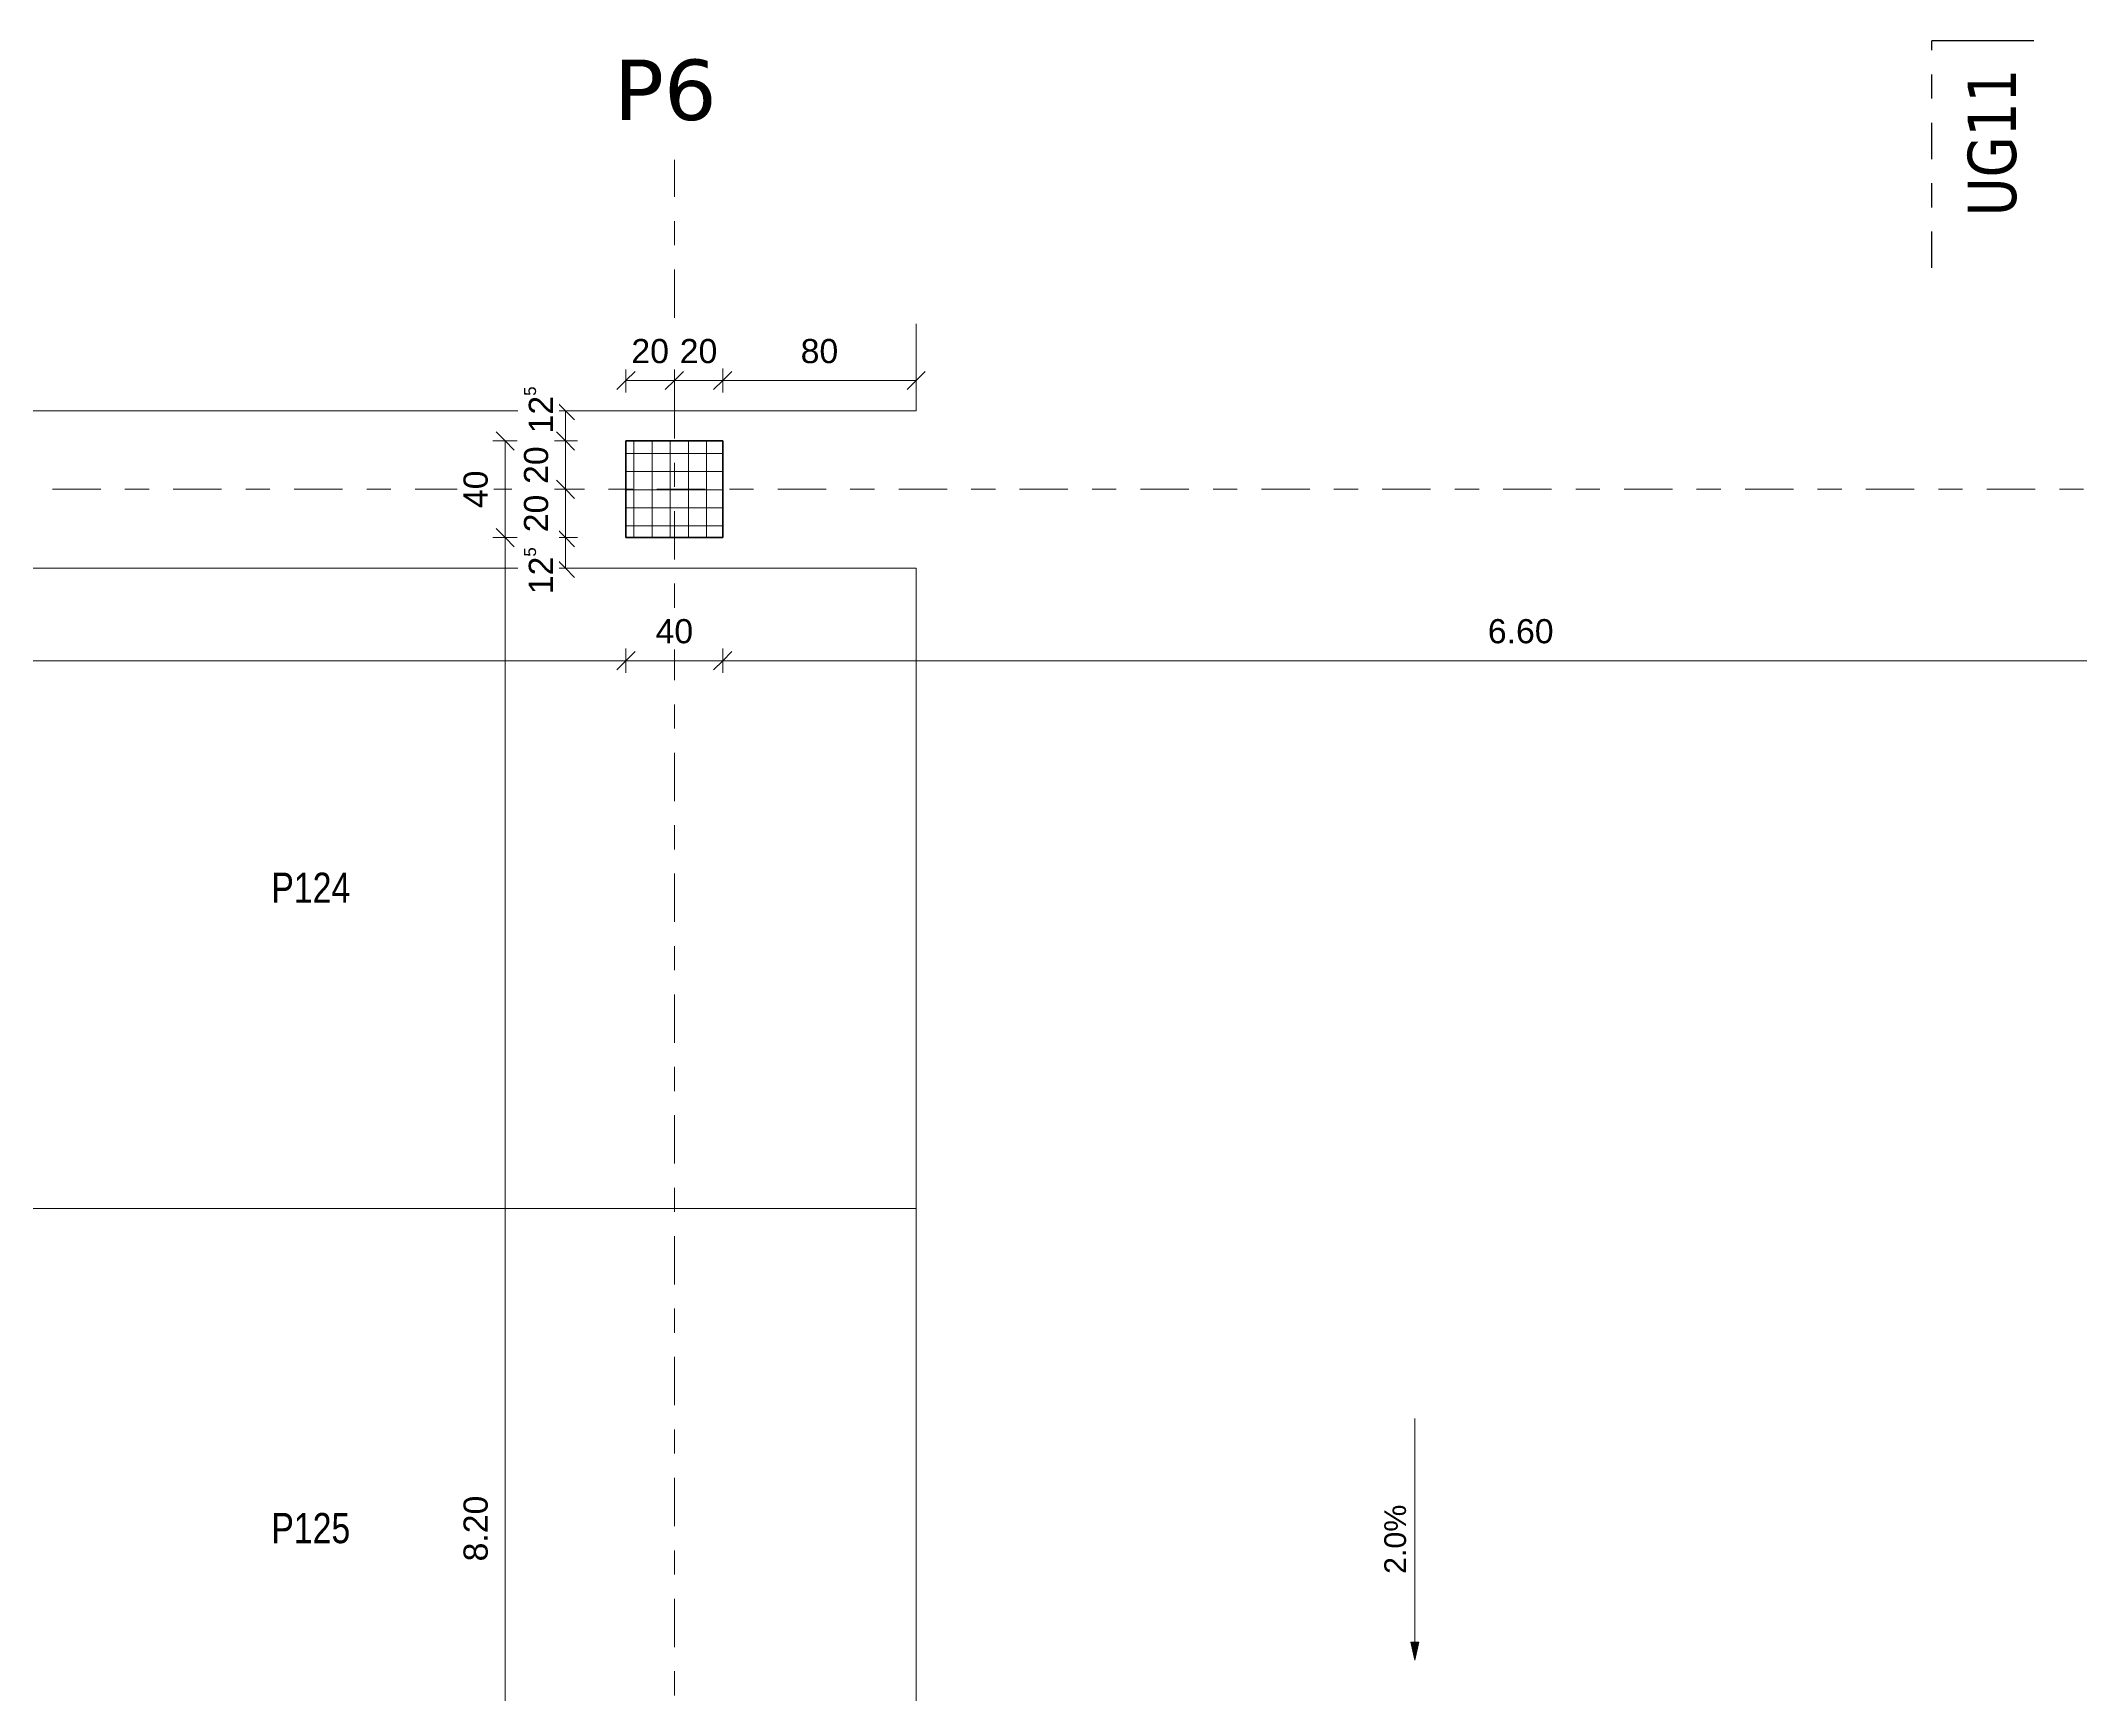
# Model space of a CAD drawing. Header units: metres. Extents: x -85.4 to -16.9, y -21.5 to 5.8.
# Drawn here: x -46.33 to -37.9, y -1 to 5.83 of the extents above; entities that cross this region are included whole.
import ezdxf

# ---------------------------------------------------------------- set-up
doc = ezdxf.new("R2010")
doc.units = ezdxf.units.M
for name, pattern in [('_Rasterlinie_', [0.375, 0.2, -0.05, 0.075, -0.05]), ('_Schnittlinie_', [0.3, 0.15, -0.05, 0.05, -0.05]), ('Strichpunkt - Weit', [0.5, 0.2, -0.15, 0, -0.15])]:
    doc.linetypes.add(name, pattern=pattern)
for name, color, linetype, lineweight in [('A-____-____-DIMS', 7, 'Continuous', 5), ('A-____-____-DIMS-50', 7, 'Continuous', 5), ('C-PRKG-____-IDEN', 7, 'Continuous', 5), ('C-PRKG-____-OTLN', 7, 'Continuous', 9), ('G-____-____-DIMS', 7, 'Continuous', 5), ('S-COLS-____-MCUT', 7, 'Continuous', 35), ('S-COLS-____-OTLN', 7, 'Continuous', 9), ('S-GRID-____-OTLN', 7, 'Continuous', 5)]:
    doc.layers.add(name, color=color, linetype=linetype, lineweight=lineweight)
doc.layers.add('G-____-____-SYMB', color=7, linetype='Strichpunkt - Weit', lineweight=5, true_color=0x008080)
doc.layers.add('S-GRID-____-IDEN', color=7, linetype='Continuous', lineweight=9, true_color=0x5555aa)
doc.styles.add('Arial', font='arial.ttf', dxfattribs={"height": 0.09})
doc.styles.add('Arial_2', font='arial.ttf', dxfattribs={"height": 0.1})
doc.styles.add('Arial_3', font='arial.ttf', dxfattribs={"width": 0.8, "height": 0.125})
doc.styles.add('Verdana', font='verdana.ttf', dxfattribs={"width": 0.8, "height": 0.2})
doc.styles.add('Verdana_B', font='verdana.ttf', dxfattribs={"height": 0.25})
doc.dimstyles.new('SUB_Rohbau_fein', dxfattribs={"dimscale": 0.3048, "dimtxt": 0.102026, "dimasz": 0.246063, "dimexe": 0.164042, "dimexo": 0.0625, "dimgap": 0.123031, "dimtad": 1, "dimdec": 1, "dimlfac": 100, "dimrnd": 0.5, "dimdsep": 46, "dimtxsty": 'Arial_2', "dimblk1": 'OBLIQUE', "dimblk2": 'OBLIQUE', "dimsah": 1, "dimcen": 0.09, "dimazin": 0, "dimtfac": 1, "dimtdec": 4, "dimtix": 1, "dimtmove": 0, "dimatfit": 3, "dimfxl": 0.164042, "dimfxlon": 1, "dimtvp": 1, "dimtfill": 1, "dimtolj": 1, "dimtzin": 0, "dimarcsym": 2})
doc.dimstyles.new('SUB_Rohbau_fein_1', dxfattribs={"dimscale": 0.3048, "dimtxt": 0.102026, "dimasz": 0.246063, "dimexe": 0.164042, "dimexo": 0.0625, "dimgap": 0.123031, "dimtad": 1, "dimrnd": 0.005, "dimzin": 0, "dimdsep": 46, "dimtxsty": 'Arial_2', "dimblk1": 'OBLIQUE', "dimblk2": 'OBLIQUE', "dimsah": 1, "dimcen": 0.09, "dimazin": 0, "dimtfac": 1, "dimtdec": 4, "dimtix": 1, "dimtmove": 0, "dimatfit": 3, "dimfxl": 0.164042, "dimfxlon": 1, "dimtvp": 1, "dimtfill": 1, "dimtolj": 1, "dimtzin": 0, "dimarcsym": 2})
doc.dimstyles.new('SUB_Rohbau_fein_3', dxfattribs={"dimscale": 0.3048, "dimtxt": 0.102026, "dimasz": 0.246063, "dimexe": 0.164042, "dimexo": 0.0625, "dimgap": 0.123031, "dimtad": 1, "dimdec": 1, "dimlfac": 100, "dimrnd": 0.5, "dimdsep": 46, "dimtxsty": 'Arial_2', "dimblk1": 'OBLIQUE', "dimblk2": 'OBLIQUE', "dimsah": 1, "dimcen": 0.09, "dimazin": 0, "dimtfac": 1, "dimtdec": 4, "dimtix": 1, "dimtmove": 2, "dimatfit": 3, "dimfxl": 0.164042, "dimfxlon": 1, "dimtvp": 1, "dimtfill": 1, "dimtolj": 1, "dimtzin": 0, "dimarcsym": 2})

# ---------------------------------------------------------------- blocks, each defined once
blk = doc.blocks.new('PP_Parkplatz - 2650 x 5000-V8--01_UG_OK_FFB_AF_lu')
at = {"layer": 'C-PRKG-____-OTLN', "color": 253, "true_color": 0x999999}
for p, q in [((-47.708, 4.6615), (-47.708, 4.3016)), ((-47.708, 4.6615), (-47.708, 4.3015)), ((-47.708, 4.3016), (-47.708, 4.6615)), ((-42.708, 4.6615), (-42.708, 4.3016)), ((-42.708, 4.3015), (-42.708, 4.6615)), ((-42.708, 4.6615), (-42.708, 4.3016)), ((-42.708, 4.3016), (-47.708, 4.3016)), ((-42.708, 4.3016), (-47.708, 4.3016)), ((-47.708, 4.3015), (-47.708, 4.3016)), ((-47.708, 4.3015), (-42.708, 4.3015)), ((-42.708, 4.3015), (-42.708, 4.3016))]:
    blk.add_line(p, q, dxfattribs=at)
blk = doc.blocks.new('PP_Parkplatz - 2650 x 5000-V9--01_UG_OK_FFB_AF_lu')
at = {"layer": 'C-PRKG-____-OTLN', "color": 253, "true_color": 0x999999}
for p, q in [((-47.708, -1.649), (-47.708, -4.2984)), ((-42.708, -1.649), (-47.708, -1.649)), ((-42.708, -1.649), (-47.708, -1.649)), ((-47.708, -1.649), (-47.708, -4.2984)), ((-47.708, -4.2984), (-47.708, -1.649)), ((-47.708, -1.649), (-42.708, -1.649)), ((-47.708, -1.649), (-47.708, -1.649)), ((-42.708, -1.649), (-42.708, -4.2984)), ((-42.708, -4.2984), (-42.708, -1.649)), ((-42.708, -1.649), (-42.708, -4.2984)), ((-42.708, -1.649), (-42.708, -1.649)), ((-42.708, -4.2984), (-47.708, -4.2984)), ((-47.708, -4.2984), (-42.708, -4.2984)), ((-42.708, -4.2984), (-47.708, -4.2984)), ((-47.708, -4.2984), (-47.708, -4.2984)), ((-42.708, -4.2984), (-42.708, -4.2984))]:
    blk.add_line(p, q, dxfattribs=at)
blk = doc.blocks.new('Schnitt - Name _Anfang-23756349--01_UG_OK_FFB_AF_lu')
at = {"layer": 'G-____-____-SYMB', "color": 1, "linetype": 'Continuous', "lineweight": 30, "true_color": 0xff0000}
blk.add_line((0, 0.00843), (0, 0), dxfattribs=at)
blk = doc.blocks.new('DIMBLOCK92--01_UG_OK_FFB_AF_lu')
at = {"layer": 'A-____-____-DIMS-50'}
for p, q in [((-43.908, 4.4266), (-43.908, 4.4766)), ((-43.708, 4.4266), (-43.708, 4.4766)), ((-43.908, 4.4266), (-43.9455, 4.3891)), ((-43.908, 4.4266), (-43.8705, 4.4641)), ((-43.908, 4.4266), (-43.708, 4.4266)), ((-43.908, 4.4266), (-43.908, 4.3766)), ((-43.708, 4.4266), (-43.7455, 4.3891)), ((-43.708, 4.4266), (-43.6705, 4.4641)), ((-43.708, 4.4266), (-43.708, 4.3766))]:
    blk.add_line(p, q, dxfattribs=at)
at = {"layer": 'A-____-____-DIMS-50', "color": 0, "insert": (-43.8856, 4.5986), "char_height": 0.1, "width": 0.186088, "attachment_point": 1, "line_spacing_factor": 0.941778, "style": 'Arial_2', "bg_fill": 3, "box_fill_scale": 1.25, "bg_fill_color": 256, "bg_fill_true_color": 13158600, "bg_fill_transparency": 0}
blk.add_mtext('20', dxfattribs=at)
blk = doc.blocks.new('_Oblique')
at = {"color": 0, "linetype": 'ByBlock', "lineweight": -2}
blk.add_line((-0.5, -0.5), (0.5, 0.5), dxfattribs=at)
blk = doc.blocks.new('DIMBLOCK93--01_UG_OK_FFB_AF_lu')
at = {"layer": 'A-____-____-DIMS-50'}
for p, q in [((-43.708, 4.4266), (-43.708, 4.4766)), ((-43.508, 4.4266), (-43.508, 4.4766)), ((-43.708, 4.4266), (-43.7455, 4.3891)), ((-43.708, 4.4266), (-43.6705, 4.4641)), ((-43.708, 4.4266), (-43.508, 4.4266)), ((-43.708, 4.4266), (-43.708, 4.3766)), ((-43.508, 4.4266), (-43.5455, 4.3891)), ((-43.508, 4.4266), (-43.4705, 4.4641)), ((-43.508, 4.4266), (-43.508, 4.3766))]:
    blk.add_line(p, q, dxfattribs=at)
at = {"layer": 'A-____-____-DIMS-50', "color": 0, "insert": (-43.6856, 4.5986), "char_height": 0.1, "width": 0.186088, "attachment_point": 1, "line_spacing_factor": 0.941778, "style": 'Arial_2', "bg_fill": 3, "box_fill_scale": 1.25, "bg_fill_color": 256, "bg_fill_true_color": 13158600, "bg_fill_transparency": 0}
blk.add_mtext('20', dxfattribs=at)
blk = doc.blocks.new('DIMBLOCK94--01_UG_OK_FFB_AF_lu')
at = {"layer": 'A-____-____-DIMS-50'}
for p, q in [((-43.508, 4.4266), (-43.508, 4.4766)), ((-42.708, 4.4266), (-42.708, 4.4766)), ((-43.508, 4.4266), (-43.5455, 4.3891)), ((-43.508, 4.4266), (-43.4705, 4.4641)), ((-43.508, 4.4266), (-42.708, 4.4266)), ((-43.508, 4.4266), (-43.508, 4.3766)), ((-42.708, 4.4266), (-42.7455, 4.3891)), ((-42.708, 4.4266), (-42.6705, 4.4641)), ((-42.708, 4.4266), (-42.708, 4.3766))]:
    blk.add_line(p, q, dxfattribs=at)
at = {"layer": 'A-____-____-DIMS-50', "color": 0, "insert": (-43.1856, 4.5986), "char_height": 0.1, "width": 0.186088, "attachment_point": 1, "line_spacing_factor": 0.941778, "style": 'Arial_2', "bg_fill": 3, "box_fill_scale": 1.25, "bg_fill_color": 256, "bg_fill_true_color": 13158600, "bg_fill_transparency": 0}
blk.add_mtext('80', dxfattribs=at)
blk = doc.blocks.new('DIMBLOCK147--01_UG_OK_FFB_AF_lu')
at = {"layer": 'A-____-____-DIMS-50'}
for p, q in [((-44.408, 3.7766), (-44.4455, 3.8141)), ((-44.408, 3.7766), (-44.458, 3.7766)), ((-44.408, -4.4234), (-44.408, 3.7766)), ((-44.408, 3.7766), (-44.3705, 3.7391)), ((-44.408, 3.7766), (-44.358, 3.7766)), ((-44.408, -4.4234), (-44.458, -4.4234)), ((-44.408, -4.4234), (-44.4455, -4.3859)), ((-44.408, -4.4234), (-44.3705, -4.4609)), ((-44.408, -4.4234), (-44.358, -4.4234))]:
    blk.add_line(p, q, dxfattribs=at)
at = {"layer": 'A-____-____-DIMS-50', "color": 0, "insert": (-44.58, -0.4591), "char_height": 0.1, "width": 0.325653, "attachment_point": 1, "rotation": 90, "line_spacing_factor": 0.941778, "style": 'Arial_2', "bg_fill": 3, "box_fill_scale": 1.25, "bg_fill_color": 256, "bg_fill_true_color": 13158600, "bg_fill_transparency": 0}
blk.add_mtext('8.20', dxfattribs=at)
blk = doc.blocks.new('DIMBLOCK148--01_UG_OK_FFB_AF_lu')
at = {"layer": 'A-____-____-DIMS-50'}
for p, q in [((-44.408, 4.1766), (-44.458, 4.1766)), ((-44.408, 4.1766), (-44.4455, 4.2141)), ((-44.408, 3.7766), (-44.408, 4.1766)), ((-44.408, 4.1766), (-44.3705, 4.1391)), ((-44.408, 4.1766), (-44.358, 4.1766)), ((-44.408, 3.7766), (-44.4455, 3.8141)), ((-44.408, 3.7766), (-44.458, 3.7766)), ((-44.408, 3.7766), (-44.3705, 3.7391)), ((-44.408, 3.7766), (-44.358, 3.7766))]:
    blk.add_line(p, q, dxfattribs=at)
at = {"layer": 'A-____-____-DIMS-50', "color": 0, "insert": (-44.58, 3.899), "char_height": 0.1, "width": 0.186088, "attachment_point": 1, "rotation": 90, "line_spacing_factor": 0.941778, "style": 'Arial_2', "bg_fill": 3, "box_fill_scale": 1.25, "bg_fill_color": 256, "bg_fill_true_color": 13158600, "bg_fill_transparency": 0}
blk.add_mtext('40', dxfattribs=at)
blk = doc.blocks.new('DIMBLOCK235--01_UG_OK_FFB_AF_lu')
at = {"layer": 'A-____-____-DIMS-50'}
for p, q in [((-51.508, 3.2675), (-51.508, 3.3175)), ((-51.508, 3.2675), (-51.4705, 3.305)), ((-43.908, 3.2675), (-43.908, 3.3175)), ((-43.908, 3.2675), (-43.8705, 3.305)), ((-51.508, 3.2675), (-51.5455, 3.23)), ((-51.508, 3.2675), (-43.908, 3.2675)), ((-51.508, 3.2675), (-51.508, 3.2175)), ((-43.908, 3.2675), (-43.9455, 3.23)), ((-43.908, 3.2675), (-43.908, 3.2175))]:
    blk.add_line(p, q, dxfattribs=at)
at = {"layer": 'A-____-____-DIMS-50', "color": 0, "insert": (-47.8437, 3.4396), "char_height": 0.1, "width": 0.325653, "attachment_point": 1, "line_spacing_factor": 0.941778, "style": 'Arial_2', "bg_fill": 3, "box_fill_scale": 1.25, "bg_fill_color": 256, "bg_fill_true_color": 13158600, "bg_fill_transparency": 0}
blk.add_mtext('7.60', dxfattribs=at)
blk = doc.blocks.new('DIMBLOCK236--01_UG_OK_FFB_AF_lu')
at = {"layer": 'A-____-____-DIMS-50'}
for p, q in [((-43.908, 3.2675), (-43.908, 3.3175)), ((-43.908, 3.2675), (-43.8705, 3.305)), ((-43.508, 3.2675), (-43.508, 3.3175)), ((-43.508, 3.2675), (-43.4705, 3.305)), ((-43.908, 3.2675), (-43.9455, 3.23)), ((-43.908, 3.2675), (-43.508, 3.2675)), ((-43.908, 3.2675), (-43.908, 3.2175)), ((-43.508, 3.2675), (-43.5455, 3.23)), ((-43.508, 3.2675), (-43.508, 3.2175))]:
    blk.add_line(p, q, dxfattribs=at)
at = {"layer": 'A-____-____-DIMS-50', "color": 0, "insert": (-43.7856, 3.4396), "char_height": 0.1, "width": 0.186088, "attachment_point": 1, "line_spacing_factor": 0.941778, "style": 'Arial_2', "bg_fill": 3, "box_fill_scale": 1.25, "bg_fill_color": 256, "bg_fill_true_color": 13158600, "bg_fill_transparency": 0}
blk.add_mtext('40', dxfattribs=at)
blk = doc.blocks.new('DIMBLOCK237--01_UG_OK_FFB_AF_lu')
at = {"layer": 'A-____-____-DIMS-50'}
for p, q in [((-43.508, 3.2675), (-43.508, 3.3175)), ((-43.508, 3.2675), (-43.4705, 3.305)), ((-36.908, 3.2675), (-36.908, 3.3175)), ((-36.908, 3.2675), (-36.8705, 3.305)), ((-43.508, 3.2675), (-43.5455, 3.23)), ((-43.508, 3.2675), (-36.908, 3.2675)), ((-43.508, 3.2675), (-43.508, 3.2175)), ((-36.908, 3.2675), (-36.9455, 3.23)), ((-36.908, 3.2675), (-36.908, 3.2175))]:
    blk.add_line(p, q, dxfattribs=at)
at = {"layer": 'A-____-____-DIMS-50', "color": 0, "insert": (-40.3437, 3.4396), "char_height": 0.1, "width": 0.325653, "attachment_point": 1, "line_spacing_factor": 0.941778, "style": 'Arial_2', "bg_fill": 3, "box_fill_scale": 1.25, "bg_fill_color": 256, "bg_fill_true_color": 13158600, "bg_fill_transparency": 0}
blk.add_mtext('6.60', dxfattribs=at)
blk = doc.blocks.new('DIMBLOCK321--01_UG_OK_FFB_AF_lu')
at = {"layer": 'A-____-____-DIMS-50'}
for p, q in [((-44.158, 4.3016), (-44.208, 4.3016)), ((-44.158, 4.3016), (-44.1955, 4.3391)), ((-44.158, 4.3016), (-44.158, 4.1766)), ((-44.158, 4.3016), (-44.1205, 4.2641)), ((-44.158, 4.3016), (-44.108, 4.3016)), ((-44.158, 4.1766), (-44.208, 4.1766)), ((-44.158, 4.1766), (-44.1955, 4.2141)), ((-44.158, 4.1766), (-44.1205, 4.1391)), ((-44.158, 4.1766), (-44.108, 4.1766))]:
    blk.add_line(p, q, dxfattribs=at)
at = {"layer": 'A-____-____-DIMS-50', "color": 0, "insert": (-44.33, 4.2079), "char_height": 0.1, "width": 0.248525, "attachment_point": 1, "rotation": 90, "line_spacing_factor": 0.941778, "style": 'Arial_2', "bg_fill": 3, "box_fill_scale": 1.25, "bg_fill_color": 256, "bg_fill_true_color": 13158600, "bg_fill_transparency": 0}
blk.add_mtext('12\\A2\\H0.5x;\\S5^  ;\\H2x;', dxfattribs=at)
blk = doc.blocks.new('DIMBLOCK322--01_UG_OK_FFB_AF_lu')
at = {"layer": 'A-____-____-DIMS-50'}
for p, q in [((-44.158, 4.1766), (-44.208, 4.1766)), ((-44.158, 4.1766), (-44.1955, 4.2141)), ((-44.158, 4.1766), (-44.158, 3.9766)), ((-44.158, 4.1766), (-44.1205, 4.1391)), ((-44.158, 4.1766), (-44.108, 4.1766)), ((-44.158, 3.9766), (-44.208, 3.9766)), ((-44.158, 3.9766), (-44.1955, 4.0141)), ((-44.158, 3.9766), (-44.1205, 3.9391)), ((-44.158, 3.9766), (-44.108, 3.9766))]:
    blk.add_line(p, q, dxfattribs=at)
at = {"layer": 'A-____-____-DIMS-50', "color": 0, "insert": (-44.33, 3.999), "char_height": 0.1, "width": 0.186088, "attachment_point": 1, "rotation": 90, "line_spacing_factor": 0.941778, "style": 'Arial_2', "bg_fill": 3, "box_fill_scale": 1.25, "bg_fill_color": 256, "bg_fill_true_color": 13158600, "bg_fill_transparency": 0}
blk.add_mtext('20', dxfattribs=at)
blk = doc.blocks.new('DIMBLOCK323--01_UG_OK_FFB_AF_lu')
at = {"layer": 'A-____-____-DIMS-50'}
for p, q in [((-44.158, 3.9766), (-44.208, 3.9766)), ((-44.158, 3.9766), (-44.1955, 4.0141)), ((-44.158, 3.9766), (-44.158, 3.7766)), ((-44.158, 3.9766), (-44.1205, 3.9391)), ((-44.158, 3.9766), (-44.108, 3.9766)), ((-44.158, 3.7766), (-44.1955, 3.8141)), ((-44.158, 3.7766), (-44.208, 3.7766)), ((-44.158, 3.7766), (-44.1205, 3.7391)), ((-44.158, 3.7766), (-44.108, 3.7766))]:
    blk.add_line(p, q, dxfattribs=at)
at = {"layer": 'A-____-____-DIMS-50', "color": 0, "insert": (-44.33, 3.799), "char_height": 0.1, "width": 0.186088, "attachment_point": 1, "rotation": 90, "line_spacing_factor": 0.941778, "style": 'Arial_2', "bg_fill": 3, "box_fill_scale": 1.25, "bg_fill_color": 256, "bg_fill_true_color": 13158600, "bg_fill_transparency": 0}
blk.add_mtext('20', dxfattribs=at)
blk = doc.blocks.new('DIMBLOCK324--01_UG_OK_FFB_AF_lu')
at = {"layer": 'A-____-____-DIMS-50'}
for p, q in [((-44.158, 3.7766), (-44.1955, 3.8141)), ((-44.158, 3.7766), (-44.208, 3.7766)), ((-44.158, 3.7766), (-44.158, 3.6499)), ((-44.158, 3.7766), (-44.1205, 3.7391)), ((-44.158, 3.7766), (-44.108, 3.7766)), ((-44.158, 3.6499), (-44.208, 3.6499)), ((-44.158, 3.6499), (-44.1955, 3.6874)), ((-44.158, 3.6499), (-44.1205, 3.6124)), ((-44.158, 3.6499), (-44.108, 3.6499))]:
    blk.add_line(p, q, dxfattribs=at)
at = {"layer": 'A-____-____-DIMS-50', "color": 0, "insert": (-44.33, 3.5426), "char_height": 0.1, "width": 0.248525, "attachment_point": 1, "rotation": 90, "line_spacing_factor": 0.941778, "style": 'Arial_2', "bg_fill": 3, "box_fill_scale": 1.25, "bg_fill_color": 256, "bg_fill_true_color": 13158600, "bg_fill_transparency": 0}
blk.add_mtext('12\\A2\\H0.5x;\\S5^  ;\\H2x;', dxfattribs=at)

msp = doc.modelspace()

# ---------------------------------------------------------------- hatches: boundary and pattern name
at = {"layer": 'G-____-____-DIMS'}
msp.add_hatch(color=256, dxfattribs=at).paths.add_polyline_path([(-40.646, -0.8682), (-40.6294, -0.7932), (-40.6627, -0.7932)])
at = {"layer": 'S-COLS-____-OTLN'}
h = msp.add_hatch(dxfattribs=at)
h.set_pattern_fill('FP_2', color=256, style=0, pattern_type=2)
h.set_pattern_definition([(0, (0, 0), (0, 0.075), []), (90, (0, 0), (-0.075, 5e-18), [])])
h.paths.add_polyline_path([(-43.6341, 3.7766), (-43.508, 3.7766), (-43.508, 4.1766), (-43.908, 4.1766), (-43.908, 3.7766)])

# ---------------------------------------------------------------- linework, layer by layer
at = {"layer": 'G-____-____-DIMS'}
for p, q in [((-40.6294, -0.7932), (-40.6627, -0.7932)), ((-40.6627, -0.7932), (-40.646, -0.8682)), ((-40.646, -0.8682), (-40.6294, -0.7932))]:
    msp.add_line(p, q, dxfattribs=at)
at = {"layer": 'G-____-____-SYMB', "color": 1, "linetype": '_Schnittlinie_', "lineweight": 30, "true_color": 0xff0000}
msp.add_line((-38.5078, 4.8929), (-38.5078, 5.8325), dxfattribs=at)
at = {"layer": 'S-COLS-____-MCUT'}
for p, q in [((-43.508, 4.1766), (-43.908, 4.1766)), ((-43.908, 4.1766), (-43.908, 3.7766)), ((-43.508, 3.7766), (-43.508, 4.1766)), ((-43.908, 3.7766), (-43.508, 3.7766))]:
    msp.add_line(p, q, dxfattribs=at)
at = {"layer": 'S-GRID-____-OTLN', "color": 8, "linetype": '_Rasterlinie_', "true_color": 0x808080}
for p, q in [((-43.708, -7.8134), (-43.708, 5.3402)), ((-80.7802, 3.9766), (-33.0021, 3.9766))]:
    msp.add_line(p, q, dxfattribs=at)

# ---------------------------------------------------------------- block references
at = {"layer": 'C-PRKG-____-OTLN', "color": 253, "true_color": 0x999999}
for name, p in [('PP_Parkplatz - 2650 x 5000-V8--01_UG_OK_FFB_AF_lu', (0, 0)), ('PP_Parkplatz - 2650 x 5000-V9--01_UG_OK_FFB_AF_lu', (0, 5.2989)), ('PP_Parkplatz - 2650 x 5000-V9--01_UG_OK_FFB_AF_lu', (0, 2.6495))]:
    msp.add_blockref(name, p, dxfattribs=at)
at = {"layer": 'G-____-____-SYMB', "color": 1, "linetype": 'Continuous', "lineweight": 30, "true_color": 0xff0000, "xscale": 49.99999999999998, "yscale": 49.99999999999998, "zscale": 49.99999999999998, "rotation": 269.9999999999997}
msp.add_blockref('Schnitt - Name _Anfang-23756349--01_UG_OK_FFB_AF_lu', (-38.5078, 5.8325), dxfattribs=at)

# ---------------------------------------------------------------- texts
at = {"layer": 'G-____-____-DIMS', "insert": (-40.7721, -0.511), "char_height": 0.09, "width": 0.342666, "attachment_point": 1, "rotation": 90, "line_spacing_factor": 0.941778, "style": 'Arial', "bg_fill": 3, "box_fill_scale": 1.25, "bg_fill_color": 256, "bg_fill_true_color": 13158600, "bg_fill_transparency": 0}
msp.add_mtext('2.0%', dxfattribs=at)
at = {"layer": 'G-____-____-SYMB', "color": 1, "linetype": 'Continuous', "true_color": 0xff0000, "insert": (-38.3593, 5.1063), "char_height": 0.2, "width": 0.740759, "attachment_point": 1, "rotation": 90, "style": 'Verdana'}
msp.add_mtext('UG11', dxfattribs=at)
at = {"layer": 'S-GRID-____-IDEN', "color": 8, "lineweight": 5, "true_color": 0x808080, "insert": (-43.9578, 5.7547), "char_height": 0.25, "width": 0.601266, "attachment_point": 1, "style": 'Verdana_B'}
msp.add_mtext('P6', dxfattribs=at)

# ---------------------------------------------------------------- next in the draw order: linework, layer by layer
at = {"layer": 'G-____-____-DIMS'}
msp.add_line((-40.646, 0.1318), (-40.646, -0.8682), dxfattribs=at)

# ---------------------------------------------------------------- next in the draw order: texts
at = {"layer": 'C-PRKG-____-IDEN', "char_height": 0.125, "width": 0.391223, "attachment_point": 1, "style": 'Arial_3', "bg_fill": 3, "box_fill_scale": 1.25, "bg_fill_color": 256, "bg_fill_true_color": 13158600, "bg_fill_transparency": 0}
for s, insert in [('P124', (-45.3746, 2.3907)), ('P125', (-45.3746, -0.2588))]:
    msp.add_mtext(s, dxfattribs=dict(at, insert=insert))

# ---------------------------------------------------------------- next in the draw order: dimensions: what is measured, and where the dimension line sits
at = {"layer": 'A-____-____-DIMS'}
dim = msp.add_linear_dim(base=(-43.708, 4.4266), p1=(-43.908, 4.3766), p2=(-43.708, 4.4766), dimstyle='SUB_Rohbau_fein', override={"dimpost": '<>', "dimfxl": 0.223607}, dxfattribs=at)
dim.commit()
dim.dimension.update_dxf_attribs({"geometry": 'DIMBLOCK92--01_UG_OK_FFB_AF_lu', "text_midpoint": (-43.808, 4.5151)})
dim = msp.add_linear_dim(base=(-44.408, 3.7766), p1=(-44.358, -4.4234), p2=(-44.358, 3.7766), angle=90, dimstyle='SUB_Rohbau_fein_1', override={"dimpost": '<>', "dimfxl": 8.2}, dxfattribs=at)
dim.commit()
dim.dimension.update_dxf_attribs({"geometry": 'DIMBLOCK147--01_UG_OK_FFB_AF_lu', "text_midpoint": (-44.4966, -0.3234)})

# ---------------------------------------------------------------- next in the draw order: dimensions: what is measured, and where the dimension line sits
for base, p1, p2, dimstyle, override, picture, middle in [((-43.508, 4.4266), (-43.708, 4.4766), (-43.508, 4.3766), 'SUB_Rohbau_fein', {"dimpost": '<>', "dimfxl": 0.223607}, 'DIMBLOCK93--01_UG_OK_FFB_AF_lu', (-43.608, 4.5151)), ((-43.908, 3.2675), (-51.508, 3.3175), (-43.908, 3.3175), 'SUB_Rohbau_fein_1', {"dimpost": '<>', "dimfxl": 7.6}, 'DIMBLOCK235--01_UG_OK_FFB_AF_lu', (-47.708, 3.3561))]:
    dim = msp.add_linear_dim(base=base, p1=p1, p2=p2, dimstyle=dimstyle, override=override, dxfattribs=at)
    dim.commit()
    dim.dimension.update_dxf_attribs({"geometry": picture, "text_midpoint": middle})
dim = msp.add_linear_dim(base=(-44.408, 4.1766), p1=(-44.358, 3.7766), p2=(-44.358, 4.1766), angle=90, dimstyle='SUB_Rohbau_fein', override={"dimpost": '<>', "dimfxl": 0.4}, dxfattribs=at)
dim.commit()
dim.dimension.update_dxf_attribs({"geometry": 'DIMBLOCK148--01_UG_OK_FFB_AF_lu', "text_midpoint": (-44.4966, 3.9766)})

# ---------------------------------------------------------------- next in the draw order: dimensions: what is measured, and where the dimension line sits
for base, p1, p2, override, picture, middle in [((-42.708, 4.4266), (-43.508, 4.3766), (-42.708, 4.4766), {"dimpost": '<>', "dimfxl": 0.806226}, 'DIMBLOCK94--01_UG_OK_FFB_AF_lu', (-43.108, 4.5151)), ((-43.508, 3.2675), (-43.908, 3.3175), (-43.508, 3.3175), {"dimpost": '<>', "dimfxl": 0.4}, 'DIMBLOCK236--01_UG_OK_FFB_AF_lu', (-43.708, 3.3561))]:
    dim = msp.add_linear_dim(base=base, p1=p1, p2=p2, dimstyle='SUB_Rohbau_fein', override=override, dxfattribs=at)
    dim.commit()
    dim.dimension.update_dxf_attribs({"geometry": picture, "text_midpoint": middle})
dim = msp.add_linear_dim(base=(-44.158, 4.1766), p1=(-44.108, 4.3016), p2=(-44.108, 4.1766), angle=90, text='\\A1;12\\Q;{\\A1;{\\H0.5x;\\S5^ ;}}', dimstyle='SUB_Rohbau_fein_3', override={"dimpost": '<>', "dimfxl": 0.125}, dxfattribs=at)
dim.commit()
dim.dimension.update_dxf_attribs({"geometry": 'DIMBLOCK321--01_UG_OK_FFB_AF_lu', "text_midpoint": (-44.2634, 4.3322), "dimtype": 160, "text_rotation": 90})

# ---------------------------------------------------------------- next in the draw order: dimensions: what is measured, and where the dimension line sits
dim = msp.add_linear_dim(base=(-44.158, 3.9766), p1=(-44.108, 4.1766), p2=(-44.108, 3.9766), angle=90, dimstyle='SUB_Rohbau_fein', override={"dimpost": '<>', "dimfxl": 0.2}, dxfattribs=at)
dim.commit()
dim.dimension.update_dxf_attribs({"geometry": 'DIMBLOCK322--01_UG_OK_FFB_AF_lu', "text_midpoint": (-44.2466, 4.0766)})
dim = msp.add_linear_dim(base=(-36.908, 3.2675), p1=(-43.508, 3.3175), p2=(-36.908, 3.3175), dimstyle='SUB_Rohbau_fein_1', override={"dimpost": '<>', "dimfxl": 6.6}, dxfattribs=at)
dim.commit()
dim.dimension.update_dxf_attribs({"geometry": 'DIMBLOCK237--01_UG_OK_FFB_AF_lu', "text_midpoint": (-40.208, 3.3561)})

# ---------------------------------------------------------------- next in the draw order: dimensions: what is measured, and where the dimension line sits
dim = msp.add_linear_dim(base=(-44.158, 3.7766), p1=(-44.108, 3.9766), p2=(-44.108, 3.7766), angle=90, dimstyle='SUB_Rohbau_fein', override={"dimpost": '<>', "dimfxl": 0.2}, dxfattribs=at)
dim.commit()
dim.dimension.update_dxf_attribs({"geometry": 'DIMBLOCK323--01_UG_OK_FFB_AF_lu', "text_midpoint": (-44.2466, 3.8766)})

# ---------------------------------------------------------------- next in the draw order: dimensions: what is measured, and where the dimension line sits
dim = msp.add_linear_dim(base=(-44.158, 3.6499), p1=(-44.108, 3.7766), p2=(-44.108, 3.6499), angle=90, text='\\A1;12\\Q;{\\A1;{\\H0.5x;\\S5^ ;}}', dimstyle='SUB_Rohbau_fein_3', override={"dimpost": '<>', "dimfxl": 0.126634}, dxfattribs=at)
dim.commit()
dim.dimension.update_dxf_attribs({"geometry": 'DIMBLOCK324--01_UG_OK_FFB_AF_lu', "text_midpoint": (-44.2634, 3.6669), "dimtype": 160, "text_rotation": 90})

doc.saveas('drawing.dxf')
